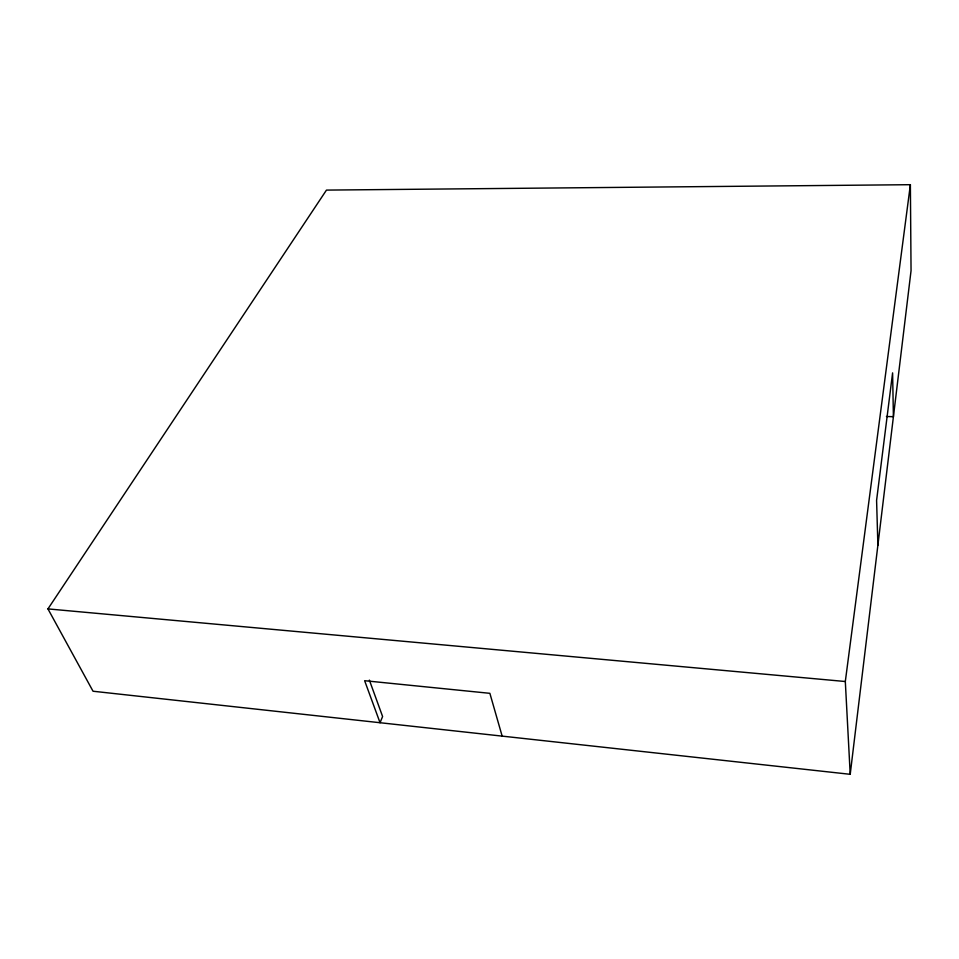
<?xml version="1.0" encoding="UTF-8"?>
<svg xmlns="http://www.w3.org/2000/svg" width="959" height="959" viewBox="0 0 959 959"><rect width="100%" height="100%" fill="white"/><g stroke="black" fill="none" stroke-linecap="round" stroke-linejoin="round"><path stroke-width="1.44" d="M850.213 774.309L911.05 270.666L910.379 184.691L326.468 190.098L47.95 608.905L93.035 691.235L850.213 774.309L845.311 681.513L910.379 184.691M886.44 416.47L893.404 416.721L892.601 372.871L876.586 500.394L877.893 545.18M47.95 608.905L845.311 681.513M369.371 680.111L382.605 716.529L380.04 722.726L364.636 680.71L489.869 693.321L502.156 736.128"/></g></svg>
